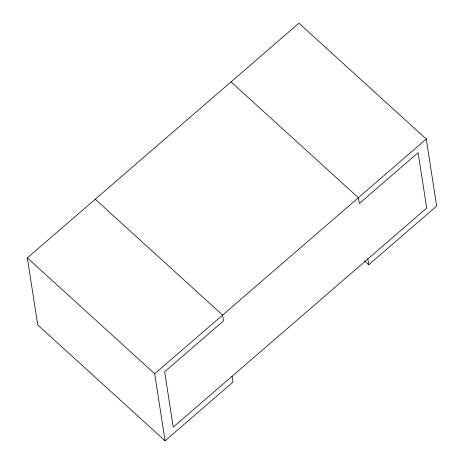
<?xml version="1.0" encoding="UTF-8"?>
<svg xmlns="http://www.w3.org/2000/svg" width="464" height="464" viewBox="0 0 464 464"><rect width="100%" height="100%" fill="white"/><g stroke="black" fill="none" stroke-linecap="round" stroke-linejoin="round"><path stroke-width="0.7" d="M232.064 376.292L232.969 382.121L165.074 440.8L37.723 324.957L27.347 257.914L298.926 23.2L426.277 139.043L436.653 206.086L368.758 264.764L364.478 260.872M165.074 440.8L154.692 373.758L426.277 139.043M231.031 81.879L358.376 197.722L359.281 203.551L418.122 152.697L426.7 208.081L173.223 427.147L164.65 371.763L223.491 320.908L222.587 315.079L95.242 199.236M27.347 257.914L154.692 373.758M367.853 258.935L368.758 264.764"/></g></svg>
